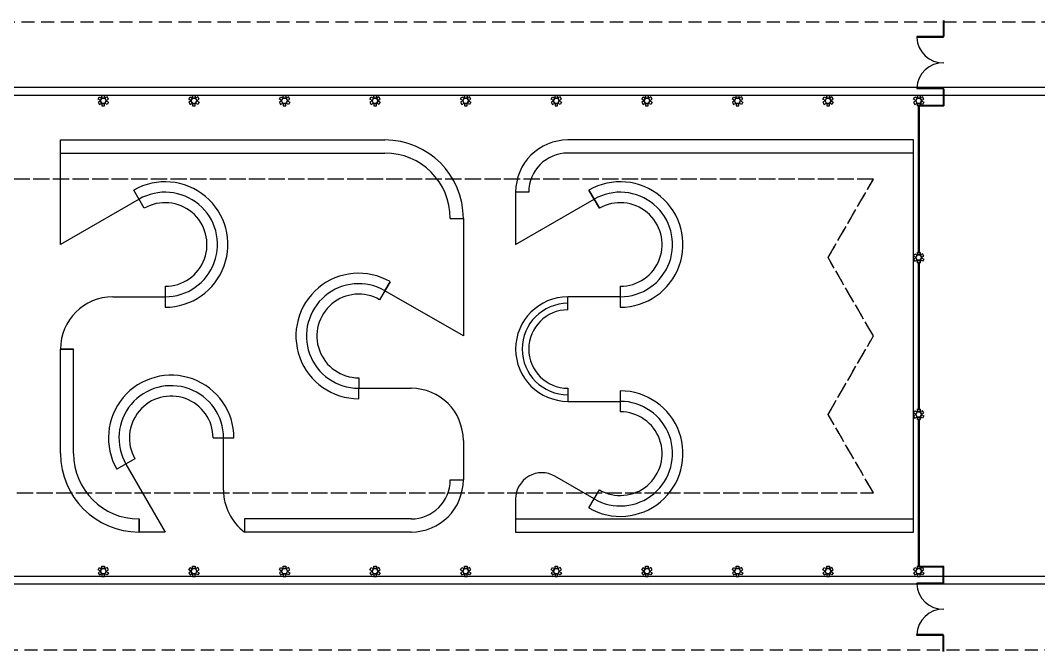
# Model space of a CAD drawing. Header units: millimetres. Extents: x 2801 to 3319, y 1187 to 1422.
# Drawn here: x 3132.68 to 3171.61, y 1283.6 to 1307.75 of the extents above; entities that cross this region are included whole.
import ezdxf

# ---------------------------------------------------------------- set-up
doc = ezdxf.new("R2010")
doc.units = ezdxf.units.MM
doc.linetypes.add('DASHED2', pattern=[0.375, 0.25, -0.125])
doc.linetypes.add('HIDDEN', pattern=[0.375, 0.25, -0.125])
for name, color, linetype in [('ar-banco-v', 1, 'Continuous'), ('AR-ESQ', 1, 'Continuous'), ('AR-ESTMA-C', 3, 'Continuous'), ('AR-ESTMA-V', 1, 'Continuous'), ('AR-PIS', 1, 'Continuous'), ('ar-podotactil', 1, 'Continuous'), ('AR-PROJ', 1, 'HIDDEN')]:
    doc.layers.add(name, color=color, linetype=linetype)

# ---------------------------------------------------------------- blocks, each defined once
blk = doc.blocks.new('Base Pilar')
at = {"layer": 'AR-ESTMA-C'}
for points in [[(-0.004, -0.007), (-0.054, -0.093), (-0.14, -0.043), (-0.09, 0.043)], [(0.108, 0), (0.008, 0), (0.008, 0.1), (0.108, 0.1)], [(0.119, -0.007), (0.169, -0.093), (0.256, -0.043), (0.206, 0.043)], [(-0.004, -0.193), (-0.054, -0.107), (-0.14, -0.157), (-0.09, -0.243)], [(0.108, -0.2), (0.008, -0.2), (0.008, -0.3), (0.108, -0.3)], [(0.119, -0.193), (0.169, -0.107), (0.256, -0.157), (0.206, -0.243)]]:
    blk.add_lwpolyline(points, close=True, dxfattribs=at)
for points in [[(0, 0), (0.115, 0), (0.173, -0.1), (0.115, -0.2), (0, -0.2), (-0.058, -0.1), (0, 0)], [(0, -0.2), (0.115, -0.2), (0.173, -0.1), (0.115, 0), (0, 0), (-0.058, -0.1), (0, -0.2)]]:
    blk.add_lwpolyline(points, dxfattribs=at)

msp = doc.modelspace()

# ---------------------------------------------------------------- linework, layer by layer
at = {"layer": 'ar-banco-v'}
for p, q in [((3134.216, 1302.675), (3134.216, 1303.175)), ((3134.216, 1303.175), (3146.616, 1303.175)), ((3166.829, 1303.175), (3153.616, 1303.175)), ((3134.216, 1302.675), (3146.616, 1302.675)), ((3166.829, 1302.675), (3153.616, 1302.675)), ((3137.416, 1300.56), (3137.016, 1301.253)), ((3152.116, 1301.175), (3151.616, 1301.175)), ((3152.116, 1301.175), (3151.616, 1301.175)), ((3154.816, 1300.56), (3154.416, 1301.253)), ((3154.416, 1301.253), (3154.816, 1300.56)), ((3149.116, 1300.175), (3149.616, 1300.175)), ((3149.116, 1300.175), (3149.616, 1300.175)), ((3146.816, 1297.753), (3146.416, 1297.06)), ((3146.616, 1297.407), (3146.816, 1297.753)), ((3138.216, 1297.575), (3138.216, 1296.775)), ((3138.216, 1297.575), (3138.216, 1296.775)), ((3155.616, 1297.575), (3155.616, 1296.775)), ((3153.616, 1296.675), (3153.616, 1297.175)), ((3134.216, 1295.175), (3134.716, 1295.175)), ((3134.716, 1295.175), (3134.216, 1295.175)), ((3134.216, 1291.175), (3134.216, 1295.175)), ((3134.466, 1295.175), (3134.716, 1295.175)), ((3134.466, 1295.175), (3134.716, 1295.175)), ((3134.466, 1295.175), (3134.716, 1295.175)), ((3134.716, 1291.175), (3134.716, 1295.175)), ((3145.616, 1294.075), (3145.616, 1293.675)), ((3145.616, 1293.275), (3145.616, 1293.675)), ((3153.616, 1293.675), (3153.616, 1293.175)), ((3153.616, 1293.675), (3153.616, 1293.175)), ((3155.616, 1293.575), (3155.616, 1292.775)), ((3140.047, 1291.775), (3140.847, 1291.775)), ((3140.047, 1291.775), (3140.847, 1291.775)), ((3137.061, 1290.975), (3136.368, 1290.575)), ((3149.116, 1290.175), (3149.616, 1290.175)), ((3149.116, 1290.175), (3149.616, 1290.175)), ((3154.416, 1289.096), (3154.816, 1289.789)), ((3137.216, 1288.425), (3137.216, 1288.675)), ((3137.216, 1288.175), (3137.216, 1288.675)), ((3137.216, 1288.425), (3137.216, 1288.675)), ((3137.216, 1288.425), (3137.216, 1288.675)), ((3137.216, 1288.425), (3137.216, 1288.675)), ((3137.216, 1288.675), (3137.216, 1288.175)), ((3141.247, 1288.675), (3141.247, 1288.425)), ((3141.247, 1288.675), (3141.247, 1288.175)), ((3147.616, 1288.675), (3141.247, 1288.675)), ((3151.616, 1288.675), (3151.616, 1288.175)), ((3151.616, 1288.675), (3166.829, 1288.675)), ((3137.216, 1288.175), (3137.216, 1288.425)), ((3137.216, 1288.175), (3137.216, 1288.425)), ((3137.216, 1288.175), (3137.216, 1288.425)), ((3137.216, 1288.175), (3137.216, 1288.425)), ((3141.247, 1288.425), (3141.247, 1288.175)), ((3147.616, 1288.175), (3141.247, 1288.175)), ((3151.616, 1288.175), (3166.829, 1288.175))]:
    msp.add_line(p, q, dxfattribs=at)
for centre, radius, start, end in [((3146.616, 1300.175), 3, 0, 90), ((3153.616, 1301.175), 2, 90, 180), ((3146.616, 1300.175), 2.5, 0, 90), ((3153.616, 1301.175), 1.5, 90, 180), ((3138.216, 1299.175), 2.4, 270, 120), ((3155.616, 1299.175), 2.4, 270, 120), ((3138.216, 1299.175), 2, 270, 120), ((3155.616, 1299.175), 2, 270, 120), ((3138.216, 1299.175), 1.6, 270, 120), ((3155.616, 1299.175), 1.6, 270, 120), ((3145.616, 1295.675), 2.4, 60, 270), ((3145.616, 1295.675), 2, 60, 270), ((3145.616, 1295.675), 1.6, 60, 270), ((3153.616, 1295.175), 2, 90, 180), ((3153.616, 1295.175), 1.75, 90, 180), ((3153.616, 1295.175), 1.5, 90, 180), ((3153.616, 1295.175), 2, 180, 270), ((3153.616, 1295.175), 1.75, 180, 270), ((3153.616, 1295.175), 1.5, 180, 270), ((3138.447, 1291.775), 2.4, 0, 210), ((3138.447, 1291.775), 2, 0, 210), ((3138.447, 1291.775), 1.6, 0, 210), ((3155.616, 1291.175), 2.4, 240, 90), ((3155.616, 1291.175), 2, 240, 90), ((3155.616, 1291.175), 1.6, 240, 90), ((3137.216, 1291.175), 3, 180, 270), ((3137.216, 1291.175), 2.5, 180, 270), ((3147.616, 1290.175), 1.5, 270, 0), ((3147.616, 1290.175), 2, 270, 0)]:
    msp.add_arc(centre, radius, start, end, dxfattribs=at)
at = {"layer": 'AR-ESQ'}
for p, q in [((3167.959, 1307.75), (3167.959, 1307.127)), ((3167.989, 1307.75), (3167.989, 1307.127)), ((3167.959, 1307.127), (3166.959, 1307.127)), ((3166.959, 1307.127), (3166.959, 1307.097)), ((3167.959, 1307.097), (3166.959, 1307.097)), ((3167.989, 1307.127), (3167.959, 1307.127)), ((3167.959, 1307.127), (3167.959, 1307.097)), ((3167.959, 1305.157), (3166.959, 1305.157)), ((3166.959, 1305.157), (3166.959, 1305.127)), ((3167.959, 1305.127), (3166.959, 1305.127)), ((3167.959, 1305.157), (3167.959, 1305.127)), ((3167.959, 1305.127), (3167.959, 1304.505)), ((3167.959, 1305.127), (3167.989, 1305.127)), ((3167.989, 1305.127), (3167.989, 1304.475)), ((3167.012, 1304.475), (3167.012, 1298.875)), ((3167.042, 1304.475), (3167.042, 1298.875)), ((3167.077, 1304.505), (3167.959, 1304.505)), ((3167.077, 1304.475), (3167.989, 1304.475)), ((3167.012, 1298.475), (3167.012, 1292.875)), ((3167.042, 1298.475), (3167.042, 1292.875)), ((3167.012, 1292.475), (3167.012, 1286.875)), ((3167.042, 1292.475), (3167.042, 1286.875)), ((3167.077, 1286.875), (3167.989, 1286.875)), ((3167.077, 1286.845), (3167.959, 1286.845)), ((3167.959, 1286.222), (3167.959, 1286.845)), ((3167.989, 1286.222), (3167.989, 1286.875)), ((3167.959, 1286.222), (3166.959, 1286.222)), ((3166.959, 1286.192), (3166.959, 1286.222)), ((3167.959, 1286.192), (3166.959, 1286.192)), ((3167.959, 1286.222), (3167.989, 1286.222)), ((3167.959, 1286.192), (3167.959, 1286.222)), ((3167.959, 1284.252), (3166.959, 1284.252)), ((3166.959, 1284.222), (3166.959, 1284.252)), ((3167.959, 1284.222), (3166.959, 1284.222)), ((3167.959, 1284.222), (3167.959, 1284.252)), ((3167.959, 1283.6), (3167.959, 1284.222)), ((3167.989, 1284.222), (3167.959, 1284.222)), ((3167.989, 1283.6), (3167.989, 1284.222))]:
    msp.add_line(p, q, dxfattribs=at)
for centre, start, end in [((3167.959, 1307.127), 181.7082, 271.702), ((3167.959, 1305.127), 88.2991, 178.2376), ((3167.959, 1286.223), 181.7624, 271.7009), ((3167.959, 1284.222), 88.298, 178.2918)]:
    msp.add_arc(centre, 1.001, start, end, dxfattribs=at)
at = {"layer": 'AR-ESTMA-C'}
for points in [[(3149.645, 1304.768), (3149.595, 1304.682), (3149.508, 1304.732), (3149.558, 1304.818)], [(3149.645, 1304.582), (3149.595, 1304.668), (3149.508, 1304.618), (3149.558, 1304.532)], [(3149.757, 1304.775), (3149.657, 1304.775), (3149.657, 1304.875), (3149.757, 1304.875)], [(3149.768, 1304.768), (3149.818, 1304.682), (3149.905, 1304.732), (3149.855, 1304.818)], [(3149.768, 1304.582), (3149.818, 1304.668), (3149.905, 1304.618), (3149.855, 1304.532)], [(3149.757, 1304.575), (3149.657, 1304.575), (3149.657, 1304.475), (3149.757, 1304.475)], [(3166.977, 1304.575), (3167.077, 1304.575), (3167.077, 1304.475), (3166.977, 1304.475)], [(3166.977, 1298.775), (3167.077, 1298.775), (3167.077, 1298.875), (3166.977, 1298.875)], [(3166.977, 1298.575), (3167.077, 1298.575), (3167.077, 1298.475), (3166.977, 1298.475)], [(3166.977, 1292.775), (3167.077, 1292.775), (3167.077, 1292.875), (3166.977, 1292.875)], [(3166.977, 1292.575), (3167.077, 1292.575), (3167.077, 1292.475), (3166.977, 1292.475)], [(3166.977, 1286.775), (3167.077, 1286.775), (3167.077, 1286.875), (3166.977, 1286.875)]]:
    msp.add_lwpolyline(points, close=True, dxfattribs=at)
for points in [[(3149.649, 1304.775), (3149.764, 1304.775), (3149.822, 1304.675), (3149.764, 1304.575), (3149.649, 1304.575), (3149.591, 1304.675), (3149.649, 1304.775)], [(3149.649, 1304.575), (3149.764, 1304.575), (3149.822, 1304.675), (3149.764, 1304.775), (3149.649, 1304.775), (3149.591, 1304.675), (3149.649, 1304.575)]]:
    msp.add_lwpolyline(points, dxfattribs=at)
at = {"layer": 'AR-PIS'}
for p, q in [((3166.829, 1288.175), (3166.829, 1303.175)), ((3134.216, 1299.175), (3134.216, 1302.675)), ((3151.616, 1301.175), (3151.616, 1299.175)), ((3137.216, 1300.907), (3134.216, 1299.175)), ((3151.616, 1299.175), (3154.616, 1300.907)), ((3149.616, 1300.175), (3149.616, 1295.675)), ((3149.616, 1295.675), (3146.616, 1297.407)), ((3136.216, 1297.175), (3138.216, 1297.175)), ((3155.616, 1297.175), (3153.616, 1297.175)), ((3145.616, 1293.675), (3147.616, 1293.675)), ((3153.616, 1293.175), (3155.616, 1293.175)), ((3140.447, 1289.775), (3140.447, 1291.775)), ((3149.616, 1291.675), (3149.616, 1290.175)), ((3136.715, 1290.775), (3138.216, 1288.175)), ((3154.616, 1289.443), (3153.116, 1290.309)), ((3151.616, 1289.443), (3151.616, 1288.675)), ((3138.216, 1288.175), (3137.216, 1288.175))]:
    msp.add_line(p, q, dxfattribs=at)
for centre, radius, start, end in [((3136.216, 1295.175), 2, 90, 180), ((3147.616, 1291.675), 2, 0, 90), ((3152.616, 1289.443), 1, 60, 180), ((3142.447, 1289.775), 2, 180, 233.1301)]:
    msp.add_arc(centre, radius, start, end, dxfattribs=at)
at = {"layer": 'ar-podotactil'}
for p, q in [((3172.821, 1305.175), (3114.567, 1305.175)), ((3167.959, 1304.875), (3114.867, 1304.875)), ((3172.946, 1304.875), (3167.989, 1304.875)), ((3166.977, 1286.475), (3114.867, 1286.475)), ((3167.959, 1286.475), (3167.077, 1286.475)), ((3172.902, 1286.475), (3167.989, 1286.475)), ((3172.821, 1286.175), (3114.567, 1286.175))]:
    msp.add_line(p, q, dxfattribs=at)
at = {"layer": 'AR-PROJ', "ltscale": 2}
for points in [[(3175.687, 1289.675), (3179.151, 1289.675), (3180.883, 1292.675), (3179.151, 1295.675), (3180.883, 1298.675), (3179.151, 1301.675), (3175.687, 1301.675), (3172.223, 1307.675), (3113.333, 1307.675), (3111.601, 1304.675), (3111.601, 1286.675), (3113.333, 1283.675), (3172.223, 1283.675)], [(3116.798, 1301.675), (3118.53, 1298.675), (3118.53, 1292.675), (3116.798, 1289.675), (3165.295, 1289.675), (3163.563, 1292.675), (3165.295, 1295.675), (3163.563, 1298.675), (3165.295, 1301.675)]]:
    msp.add_lwpolyline(points, close=True, dxfattribs=at)
at = {"layer": 'AR-PROJ', "linetype": 'DASHED2'}
msp.add_lwpolyline([(3116.798, 1301.675), (3118.53, 1298.675), (3118.53, 1292.675), (3116.798, 1289.675), (3165.295, 1289.675), (3163.563, 1292.675), (3165.295, 1295.675), (3163.563, 1298.675), (3165.295, 1301.675)], close=True, dxfattribs=at)

# ---------------------------------------------------------------- block references
at = {"layer": 'AR-ESTMA-V', "ltscale": 10}
for p in [(3135.792, 1304.775), (3139.256, 1304.775), (3142.721, 1304.775), (3146.185, 1304.775), (3153.113, 1304.775), (3156.577, 1304.775), (3160.041, 1304.775), (3163.505, 1304.775), (3166.969, 1304.775), (3166.969, 1298.775), (3166.969, 1292.775), (3135.792, 1286.775), (3139.256, 1286.775), (3142.721, 1286.775), (3146.185, 1286.775), (3149.649, 1286.775), (3153.113, 1286.775), (3156.577, 1286.775), (3160.041, 1286.775), (3163.505, 1286.775), (3166.969, 1286.775)]:
    msp.add_blockref('Base Pilar', p, dxfattribs=at)

doc.saveas('drawing.dxf')
